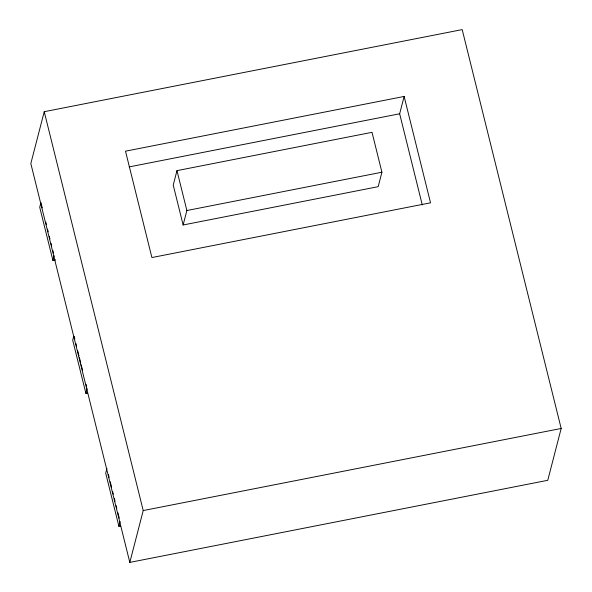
<?xml version="1.0" encoding="UTF-8"?>
<svg xmlns="http://www.w3.org/2000/svg" width="592" height="592" viewBox="0 0 592 592"><rect width="100%" height="100%" fill="white"/><g stroke="black" fill="none" stroke-linecap="round" stroke-linejoin="round"><path stroke-width="0.89" d="M44.237 111.696L30.828 163.533L129.811 562.4L547.763 480.304L561.172 428.467L462.189 29.6L44.237 111.696L143.22 510.563L129.811 562.4M55.604 259.903L52.91 260.436L54.131 255.722M73.726 336.286L72.705 340.208L85.907 393.391L87.705 393.036M85.907 393.391L87.128 388.678M176.971 170.644L173.234 185.096L183.135 224.982L378.177 186.672L381.914 172.22L372.02 132.327L176.971 170.644L186.872 210.53L183.135 224.982M106.923 468.45L105.702 473.163L118.903 526.347L120.701 525.992M118.903 526.347L120.117 521.633M422.281 204.95L399.659 113.782L404.136 96.452L125.504 151.182L151.9 257.55L430.532 202.812L404.136 96.452M129.189 166.907L399.659 113.782M186.872 210.53L381.914 172.22M143.22 510.563L561.172 428.467M42.254 207.859L40.929 202.538L39.708 207.252L52.91 260.436M45.769 222.044L46.428 224.701M47.53 229.134L48.189 231.79M49.291 236.223L49.95 238.879M51.053 243.312L51.711 245.976M52.806 250.409L53.472 253.065M74.148 336.382L74.807 339.046M75.909 343.471L76.568 346.135M77.663 350.568L78.988 355.881M79.424 357.657L80.741 362.977M81.185 364.746L82.503 370.067M86.025 384.245L86.684 386.909M108.462 474.658L109.12 477.315M110.223 481.747L111.54 487.068M112.643 491.501L113.301 494.157M114.397 498.59L115.063 501.246M116.158 505.679L116.816 508.336M117.919 512.768L119.236 518.089"/></g></svg>
